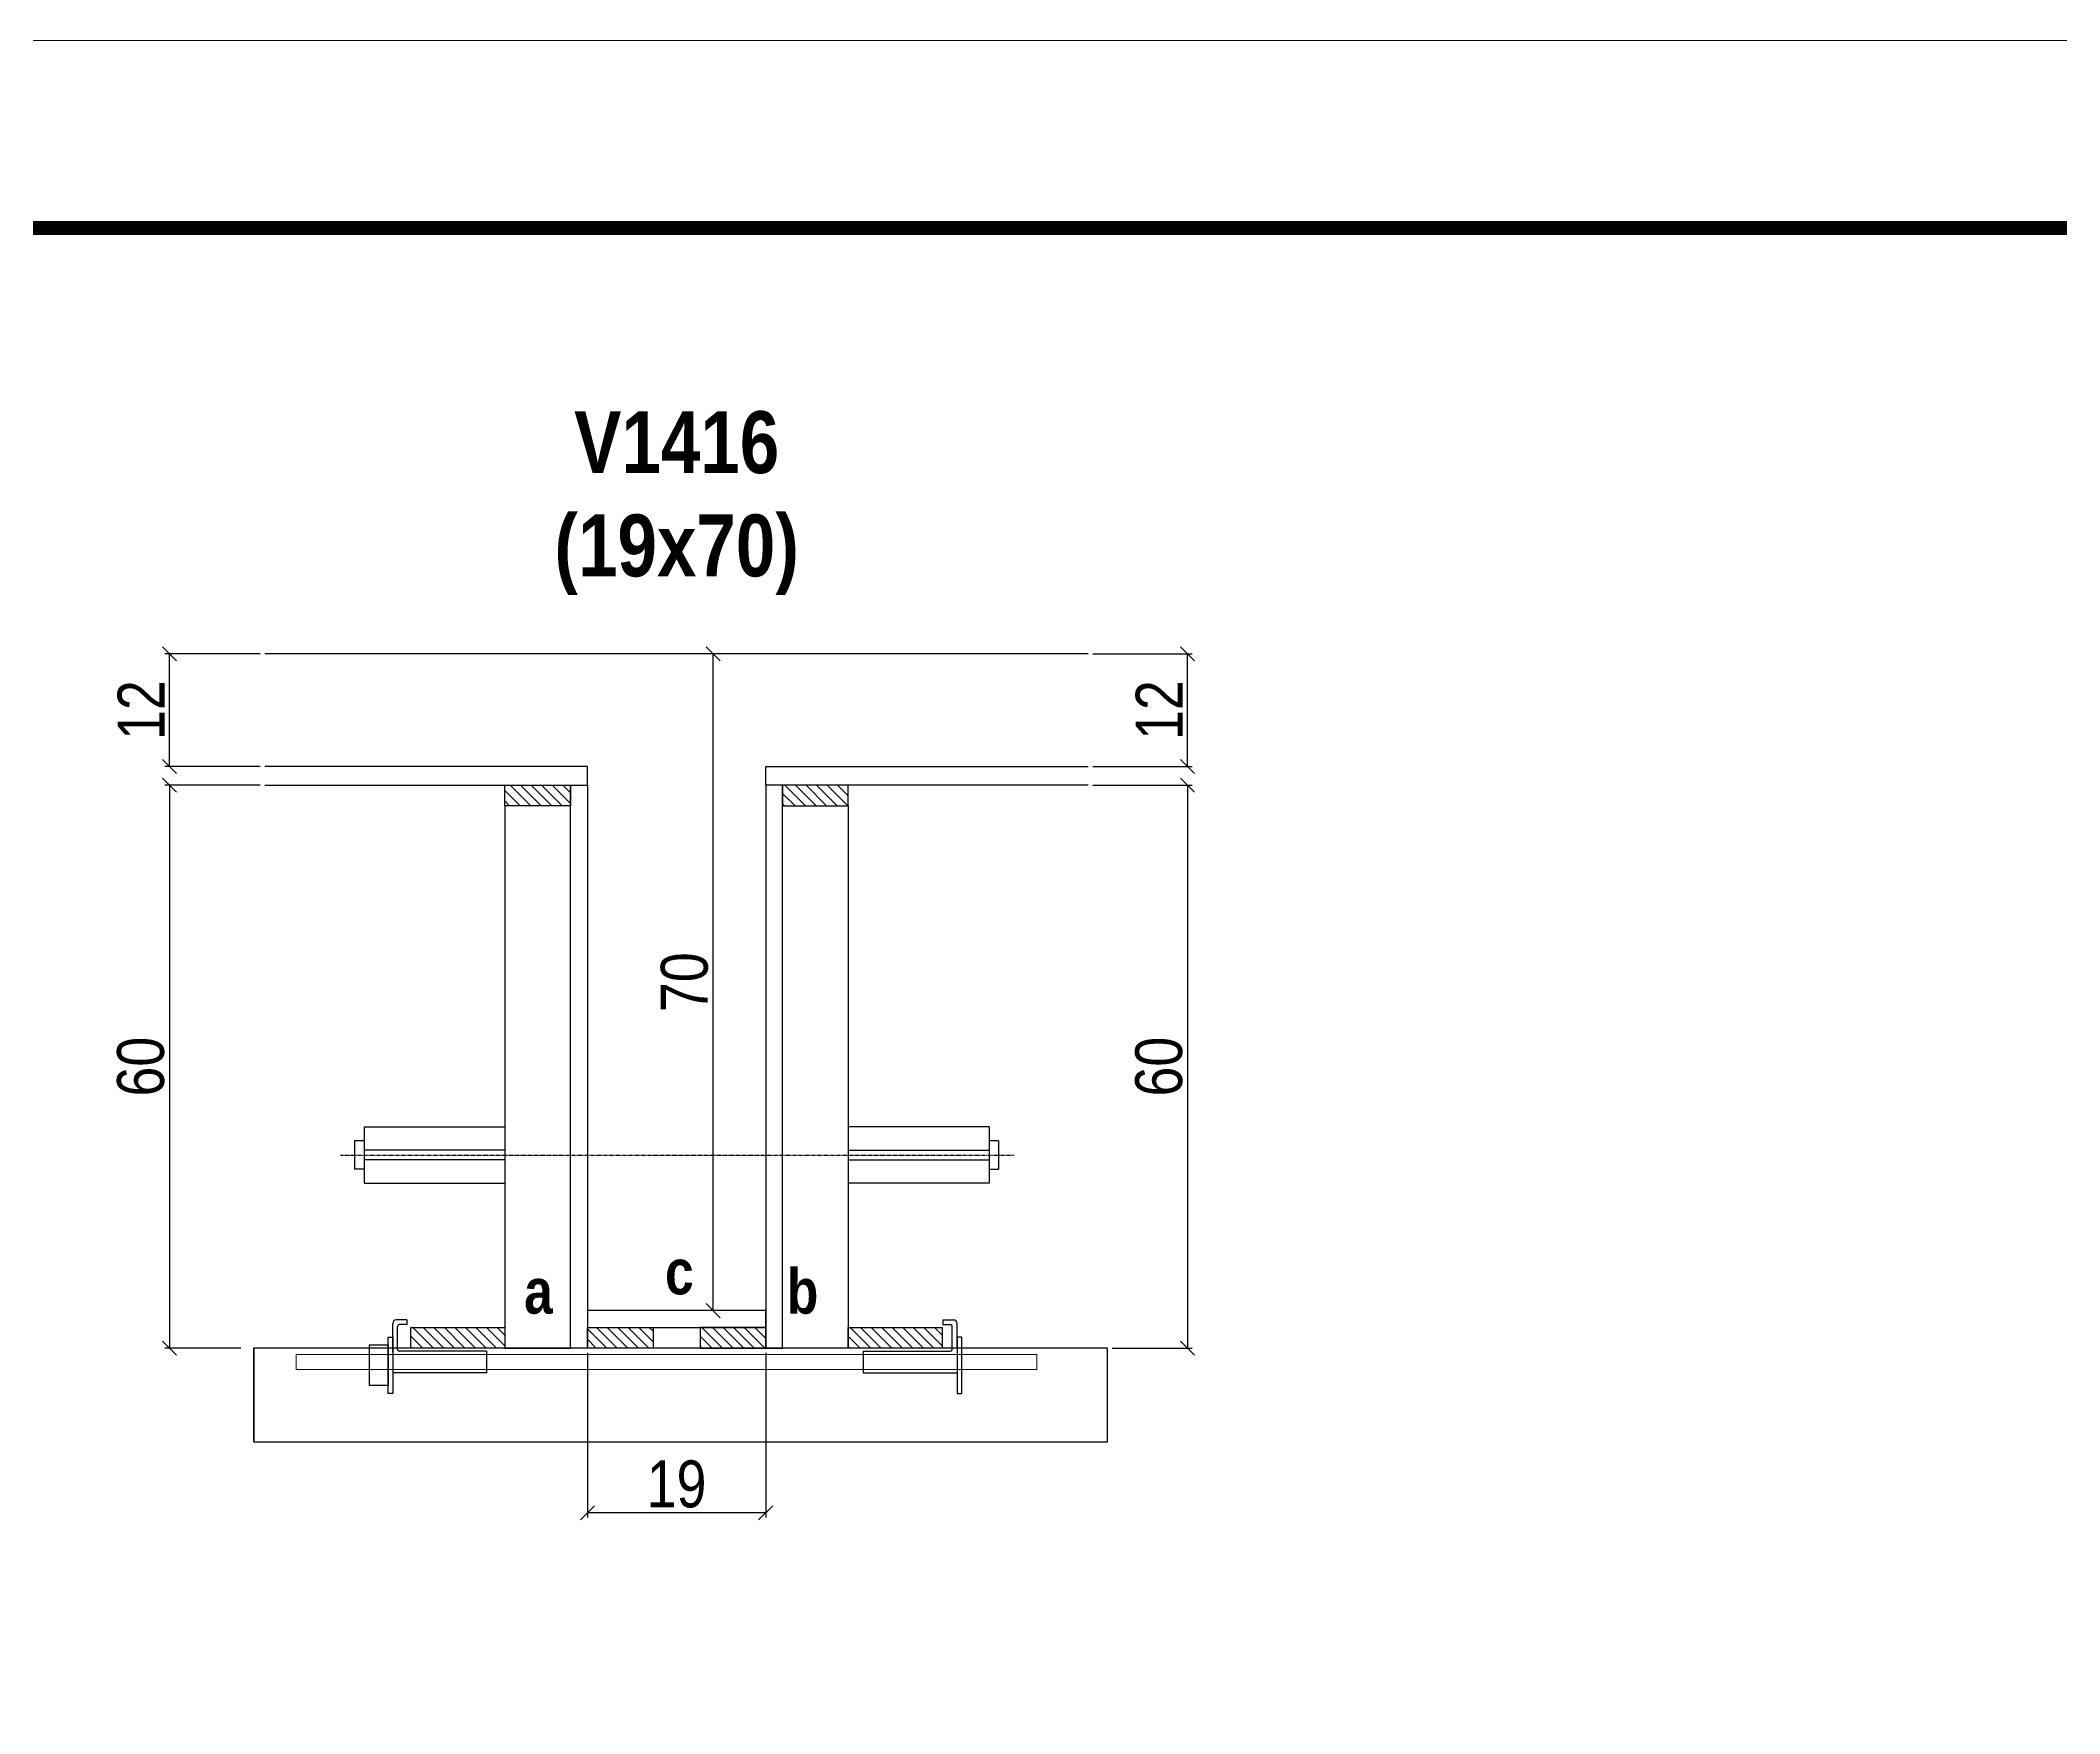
# Model space of a CAD drawing. Extents: x 3309 to 9563, y -2522 to 14608.
# Drawn here: x 3933.8 to 4364.1, y 8508.3 to 8865 of the extents above; entities that cross this region are included whole.
import ezdxf

# ---------------------------------------------------------------- set-up
doc = ezdxf.new("R2010")
doc.units = 0
doc.linetypes.add('DASHED', pattern=[0.75, 0.5, -0.25])
doc.linetypes.add('HIDDEN', pattern=[0.375, 0.25, -0.125])
for name, color, linetype in [('barrote', 251, 'Continuous'), ('COTA', 241, 'Continuous'), ('detalhes', 4, 'Continuous'), ('NOMENCLATURA', 7, 'Continuous'), ('Painéis', 200, 'Continuous'), ('presilha', 1, 'Continuous'), ('SARR_2.2x10', 60, 'Continuous'), ('SARR_2.2x7', 40, 'Continuous'), ('SARR_3.5x7', 81, 'Continuous'), ('TENSOR', 3, 'Continuous')]:
    doc.layers.add(name, color=color, linetype=linetype)
for name, color, linetype, lineweight in [('CONCRETO', 251, 'Continuous', 25), ('Folhas', 255, 'Continuous', 9), ('SARRAFO DE PRESSAO', 251, 'DASHED', 9), ('SCO-___-LAJ', 2, 'Continuous', 0)]:
    doc.layers.add(name, color=color, linetype=linetype, lineweight=lineweight)
doc.styles.add('COTA TECNICA 2X', font='techl___.ttf', dxfattribs={"height": 10})
doc.styles.add('TECNICA', font='techb___.ttf', dxfattribs={"height": 10})
doc.dimstyles.new('SECAO', dxfattribs={"dimscale": 0.333333, "dimtxt": 5, "dimasz": 9, "dimexe": 3, "dimexo": 3, "dimgap": 3, "dimtad": 1, "dimdec": 1, "dimlfac": 0.5, "dimzin": 12, "dimdsep": 46, "dimtxsty": 'COTA TECNICA 2X', "dimblk1": 'OBLIQUE', "dimblk2": 'OBLIQUE', "dimsah": 1, "dimcen": 0.9, "dimclrd": 4, "dimclre": 4, "dimclrt": 240, "dimadec": 1, "dimazin": 3, "dimtfac": 1, "dimtdec": 1, "dimtmove": 0, "dimatfit": 3, "dimfxl": 1, "dimtolj": 1, "dimtzin": 12, "dimarcsym": 0})
pattern_1 = [(135, (37285.8747, -114925.928), (-1.122532015, -1.122532015), [])]

# ---------------------------------------------------------------- blocks, each defined once
blk = doc.blocks.new('9999999999')
at = {"layer": 'Folhas'}
blk.add_lwpolyline([(98138.98, 34190.21), (99623.98, 34190.21), (99623.98, 35240.21), (98138.98, 35240.21)], close=True, dxfattribs=at)
at = {"layer": 'Folhas', "color": 30, "const_width": 3}
blk.add_lwpolyline([(98213.98, 34230.21), (99583.98, 34230.21), (99583.98, 35200.21), (98213.98, 35200.21)], close=True, dxfattribs=at)
blk = doc.blocks.new('_Oblique')
at = {"color": 0, "linetype": 'ByBlock', "lineweight": -2}
blk.add_line((-0.5, -0.5), (0.5, 0.5), dxfattribs=at)
blk = doc.blocks.new('*D2116')
at = {"layer": 'COTA', "color": 4, "lineweight": -2, "transparency": 16777216}
for p, q in [((4050.34, 8585.24), (4050.34, 8550.15)), ((4088.34, 8585.24), (4088.34, 8550.15)), ((4088.34, 8551.15), (4050.34, 8551.15))]:
    blk.add_line(p, q, dxfattribs=at)
at = {"layer": 'Defpoints', "color": 0, "transparency": 16777216}
for p in [(4050.34, 8586.24), (4088.34, 8586.24), (4050.34, 8551.15)]:
    blk.add_point(p, dxfattribs=at)
at = {"layer": 'COTA', "color": 4, "lineweight": -2, "transparency": 16777216, "xscale": 3, "yscale": 3, "zscale": 3, "rotation": 180}
blk.add_blockref('_Oblique', (4050.34, 8551.15), dxfattribs=at)
at = {"layer": 'COTA', "color": 4, "lineweight": -2, "transparency": 16777216, "xscale": 3, "yscale": 3, "zscale": 3}
blk.add_blockref('_Oblique', (4088.34, 8551.15), dxfattribs=at)
at = {"layer": 'COTA', "color": 240, "transparency": 16777216, "insert": (4069.34, 8557.24), "char_height": 10, "attachment_point": 5, "style": 'COTA TECNICA 2X'}
blk.add_mtext('\\A1;19', dxfattribs=at)
blk = doc.blocks.new('PRESILHA METÁLICA 1')
at = {"layer": 'presilha'}
for p, q in [((7.5, 10.64), (7.5, 19.86)), ((12, 21), (8.64, 21)), ((12, 19.5), (9.57, 19.5)), ((12, 21), (12, 19.5)), ((0, 13), (6, 13)), ((0, 13), (0, 0)), ((6, 15.5), (7.5, 15.5)), ((6, -2.5), (6, 15.5)), ((6, 13), (6, 0)), ((7.5, 15.5), (7.5, -2.5)), ((9, 11.57), (9, 18.93)), ((37.5, 11), (9.57, 11)), ((37.5, 11), (37.5, 4.1)), ((6, 0), (0, 0)), ((37.5, 4.1), (7.5, 4.1)), ((7.5, -2.5), (6, -2.5))]:
    blk.add_line(p, q, dxfattribs=at)
for centre, radius, start, end in [((8.64, 19.86), 1.14, 90, 180), ((9.57, 18.93), 0.57, 90, 180), ((9.57, 11.57), 0.57, 180, 270)]:
    blk.add_arc(centre, radius, start, end, dxfattribs=at)
blk = doc.blocks.new('PRESILHA METÁLICA 2')
at = {"layer": 'presilha'}
for p, q in [((-5.25, 23.5), (-5.25, 22)), ((-5.25, 23.5), (-1.89, 23.5)), ((-5.25, 22), (-2.82, 22)), ((-2.25, 14.07), (-2.25, 21.43)), ((-0.75, 14.64), (-0.75, 22.36)), ((-30.75, 13.5), (-30.75, 6.6)), ((-30.75, 13.5), (-2.82, 13.5)), ((0.75, 18), (-0.75, 18)), ((-0.75, 18), (-0.75, 0)), ((0.75, 0), (0.75, 18)), ((-30.75, 6.6), (-0.75, 6.6)), ((-0.75, 0), (0.75, 0))]:
    blk.add_line(p, q, dxfattribs=at)
for centre, radius, start, end in [((-2.82, 21.43), 0.57, 0, 90), ((-1.89, 22.36), 1.14, 0, 90), ((-2.82, 14.07), 0.57, 270, 0)]:
    blk.add_arc(centre, radius, start, end, dxfattribs=at)
blk = doc.blocks.new('*D2117')
at = {"layer": 'COTA', "color": 4, "lineweight": -2, "transparency": 16777216}
for p, q in [((3980.64, 8706.24), (3960.29, 8706.24)), ((3961.29, 8706.24), (3961.29, 8586.24)), ((3976.52, 8586.24), (3960.29, 8586.24))]:
    blk.add_line(p, q, dxfattribs=at)
at = {"layer": 'Defpoints', "color": 0, "transparency": 16777216}
for p in [(3981.64, 8706.24), (3961.29, 8586.24), (3977.52, 8586.24)]:
    blk.add_point(p, dxfattribs=at)
at = {"layer": 'COTA', "color": 4, "lineweight": -2, "transparency": 16777216, "xscale": 3, "yscale": 3, "zscale": 3}
for p, rotation in [((3961.29, 8706.24), 90), ((3961.29, 8586.24), 270)]:
    blk.add_blockref('_Oblique', p, dxfattribs=dict(at, rotation=rotation))
at = {"layer": 'COTA', "color": 240, "transparency": 16777216, "insert": (3955.19, 8646.24), "char_height": 10, "attachment_point": 5, "rotation": 90, "style": 'COTA TECNICA 2X'}
blk.add_mtext('\\A1;60', dxfattribs=at)
blk = doc.blocks.new('*D2118')
at = {"layer": 'COTA', "color": 4, "lineweight": -2, "transparency": 16777216}
for p, q in [((4158.03, 8706.24), (4179.25, 8706.24)), ((4178.25, 8706.24), (4178.25, 8586.24)), ((4162.15, 8586.24), (4179.25, 8586.24))]:
    blk.add_line(p, q, dxfattribs=at)
at = {"layer": 'Defpoints', "color": 0, "transparency": 16777216}
for p in [(4157.03, 8706.24), (4161.15, 8586.24), (4178.25, 8586.24)]:
    blk.add_point(p, dxfattribs=at)
at = {"layer": 'COTA', "color": 4, "lineweight": -2, "transparency": 16777216, "xscale": 3, "yscale": 3, "zscale": 3}
for p, rotation in [((4178.25, 8706.24), 90), ((4178.25, 8586.24), 270)]:
    blk.add_blockref('_Oblique', p, dxfattribs=dict(at, rotation=rotation))
at = {"layer": 'COTA', "color": 240, "transparency": 16777216, "insert": (4172.15, 8646.24), "char_height": 10, "attachment_point": 5, "rotation": 90, "style": 'COTA TECNICA 2X'}
blk.add_mtext('\\A1;60', dxfattribs=at)
blk = doc.blocks.new('*D2119')
at = {"layer": 'COTA', "color": 4, "lineweight": -2, "transparency": 16777216}
for p, q in [((4087.34, 8734.24), (4076.16, 8734.24)), ((4077.16, 8594.24), (4077.16, 8734.24)), ((4087.34, 8594.24), (4076.16, 8594.24))]:
    blk.add_line(p, q, dxfattribs=at)
at = {"layer": 'Defpoints', "color": 0, "transparency": 16777216}
for p in [(4077.16, 8734.24), (4088.34, 8734.24), (4088.34, 8594.24)]:
    blk.add_point(p, dxfattribs=at)
at = {"layer": 'COTA', "color": 4, "lineweight": -2, "transparency": 16777216, "xscale": 3, "yscale": 3, "zscale": 3}
for p, rotation in [((4077.16, 8734.24), 90), ((4077.16, 8594.24), 270)]:
    blk.add_blockref('_Oblique', p, dxfattribs=dict(at, rotation=rotation))
at = {"layer": 'COTA', "color": 240, "transparency": 16777216, "insert": (4071.06, 8664.24), "char_height": 10, "attachment_point": 5, "rotation": 90, "style": 'COTA TECNICA 2X'}
blk.add_mtext('\\A1;70', dxfattribs=at)
blk = doc.blocks.new('*D2120')
at = {"layer": 'COTA', "color": 4, "lineweight": -2, "transparency": 16777216}
for p, q in [((4158.03, 8734.24), (4179.25, 8734.24)), ((4178.25, 8710.24), (4178.25, 8734.24)), ((4158.03, 8710.24), (4179.25, 8710.24))]:
    blk.add_line(p, q, dxfattribs=at)
at = {"layer": 'Defpoints', "color": 0, "transparency": 16777216}
for p in [(4157.03, 8734.24), (4178.25, 8734.24), (4157.03, 8710.24)]:
    blk.add_point(p, dxfattribs=at)
at = {"layer": 'COTA', "color": 4, "lineweight": -2, "transparency": 16777216, "xscale": 3, "yscale": 3, "zscale": 3}
for p, rotation in [((4178.25, 8734.24), 90), ((4178.25, 8710.24), 270)]:
    blk.add_blockref('_Oblique', p, dxfattribs=dict(at, rotation=rotation))
at = {"layer": 'COTA', "color": 240, "transparency": 16777216, "insert": (4172.2, 8722.24), "char_height": 10, "attachment_point": 5, "rotation": 90, "style": 'COTA TECNICA 2X'}
blk.add_mtext('\\A1;12', dxfattribs=at)
blk = doc.blocks.new('*D2121')
at = {"layer": 'COTA', "color": 4, "lineweight": -2, "transparency": 16777216}
for p, q in [((3980.64, 8734.24), (3960.29, 8734.24)), ((3961.29, 8710.24), (3961.29, 8734.24)), ((3980.64, 8710.24), (3960.29, 8710.24))]:
    blk.add_line(p, q, dxfattribs=at)
at = {"layer": 'Defpoints', "color": 0, "transparency": 16777216}
for p in [(3961.29, 8734.24), (3981.64, 8734.24), (3981.64, 8710.24)]:
    blk.add_point(p, dxfattribs=at)
at = {"layer": 'COTA', "color": 4, "lineweight": -2, "transparency": 16777216, "xscale": 3, "yscale": 3, "zscale": 3}
for p, rotation in [((3961.29, 8734.24), 90), ((3961.29, 8710.24), 270)]:
    blk.add_blockref('_Oblique', p, dxfattribs=dict(at, rotation=rotation))
at = {"layer": 'COTA', "color": 240, "transparency": 16777216, "insert": (3955.23, 8722.24), "char_height": 10, "attachment_point": 5, "rotation": 90, "style": 'COTA TECNICA 2X'}
blk.add_mtext('\\A1;12', dxfattribs=at)

msp = doc.modelspace()

# ---------------------------------------------------------------- hatches: boundary and pattern name
at = {"layer": 'SARR_2.2x10'}
h = msp.add_hatch(dxfattribs=at)
h.set_pattern_fill('ANSI31', color=256, scale=0.5, angle=90)
h.set_pattern_definition([(135, (37206.2747, -114925.928), (-1.122532015, -1.122532015), [])])
h.paths.add_polyline_path([(4012.74, 8590.64), (4012.74, 8586.24), (4032.74, 8586.24), (4032.74, 8590.64)])
h = msp.add_hatch(dxfattribs=at)
h.set_pattern_fill('ANSI31', color=256, scale=0.5, angle=90)
h.set_pattern_definition([(135, (37299.4747, -114925.928), (-1.122532015, -1.122532015), [])])
h.paths.add_polyline_path([(4105.94, 8590.64), (4105.94, 8586.24), (4125.94, 8586.24), (4125.94, 8590.64)])
at = {"layer": 'SARR_2.2x7'}
h = msp.add_hatch(dxfattribs=at)
h.set_pattern_fill('ANSI31', color=256, scale=0.5, angle=90)
h.set_pattern_definition([(135, (37220.2747, -114810.328), (-1.122532015, -1.122532015), [])])
h.paths.add_polyline_path([(4046.74, 8706.24), (4046.74, 8701.84), (4032.74, 8701.84), (4032.74, 8706.24)])
h = msp.add_hatch(dxfattribs=at)
h.set_pattern_fill('ANSI31', color=256, scale=0.5, angle=90)
h.set_pattern_definition([(135, (37200.2747, -114810.328), (-1.122532015, -1.122532015), [])])
h.paths.add_polyline_path([(4091.94, 8706.24), (4091.94, 8701.84), (4105.94, 8701.84), (4105.94, 8706.24)])
h = msp.add_hatch(dxfattribs=at)
h.set_pattern_fill('ANSI31', color=256, scale=0.5, angle=90)
h.set_pattern_definition(pattern_1)
h.paths.add_polyline_path([(4064.34, 8586.24), (4064.34, 8590.64), (4050.34, 8590.64), (4050.34, 8586.24)])
h = msp.add_hatch(dxfattribs=at)
h.set_pattern_fill('ANSI31', color=256, scale=0.5, angle=90)
h.set_pattern_definition(pattern_1)
h.paths.add_polyline_path([(4074.34, 8590.64), (4074.34, 8586.24), (4088.34, 8586.24), (4088.34, 8590.64)])

# ---------------------------------------------------------------- linework, layer by layer
at = {"ltscale": 3}
for p, q in [((4002.74, 8633.41), (4002.74, 8621.41)), ((4002.74, 8633.41), (4032.74, 8633.41)), ((4135.94, 8633.41), (4105.94, 8633.41)), ((4135.94, 8633.41), (4135.94, 8621.41)), ((4000.74, 8630.41), (4000.74, 8624.41)), ((4002.74, 8630.41), (4000.74, 8630.41)), ((4032.74, 8628.41), (4002.74, 8628.41)), ((4105.94, 8628.41), (4135.94, 8628.41)), ((4137.94, 8630.41), (4135.94, 8630.41)), ((4137.94, 8630.41), (4137.94, 8624.41)), ((4002.74, 8624.41), (4000.74, 8624.41)), ((4032.74, 8626.41), (4002.74, 8626.41)), ((4105.94, 8626.41), (4135.94, 8626.41)), ((4135.94, 8624.41), (4137.94, 8624.41)), ((4002.74, 8621.41), (4032.74, 8621.41)), ((4135.94, 8621.41), (4105.94, 8621.41))]:
    msp.add_line(p, q, dxfattribs=at)
at = {"layer": 'barrote'}
msp.add_lwpolyline([(3979.28, 8566.24), (4161.2, 8566.24), (4161.2, 8586.24), (3979.28, 8586.24)], close=True, dxfattribs=at)
at = {"layer": 'CONCRETO', "linetype": 'Continuous'}
msp.add_line((4157.03, 8734.24), (3981.64, 8734.24), dxfattribs=at)
at = {"layer": 'detalhes', "color": 250}
msp.add_line((3979.28, 8566.24), (3979.28, 8586.24), dxfattribs=at)
at = {"layer": 'Painéis', "linetype": 'Continuous', "elevation": 0}
for points in [[(3981.64, 8706.24), (4050.34, 8706.24), (4050.34, 8710.24), (3981.64, 8710.24)], [(4157.03, 8706.24), (4088.34, 8706.24), (4088.34, 8710.24), (4157.03, 8710.24)]]:
    msp.add_lwpolyline(points, dxfattribs=at)
at = {"layer": 'Painéis', "linetype": 'Continuous'}
for points in [[(4046.74, 8586.24), (4046.74, 8706.24), (4050.34, 8706.24), (4050.34, 8586.24)], [(4091.94, 8586.24), (4091.94, 8706.24), (4088.34, 8706.24), (4088.34, 8586.24)], [(4088.34, 8594.24), (4050.34, 8594.24), (4050.34, 8590.64), (4088.34, 8590.64)]]:
    msp.add_lwpolyline(points, close=True, dxfattribs=at)
at = {"layer": 'SARR_2.2x10'}
for points in [[(4012.74, 8590.64), (4032.74, 8590.64), (4032.74, 8586.24), (4012.74, 8586.24)], [(4105.94, 8590.64), (4125.94, 8590.64), (4125.94, 8586.24), (4105.94, 8586.24)]]:
    msp.add_lwpolyline(points, close=True, dxfattribs=at)
at = {"layer": 'SARR_2.2x7', "elevation": 0}
for points in [[(4032.74, 8706.24), (4046.74, 8706.24), (4046.74, 8701.84), (4032.74, 8701.84)], [(4105.94, 8706.24), (4091.94, 8706.24), (4091.94, 8701.84), (4105.94, 8701.84)]]:
    msp.add_lwpolyline(points, close=True, dxfattribs=at)
at = {"layer": 'SARR_2.2x7'}
for points in [[(4050.34, 8590.64), (4064.34, 8590.64), (4064.34, 8586.24), (4050.34, 8586.24)], [(4088.34, 8590.64), (4074.34, 8590.64), (4074.34, 8586.24), (4088.34, 8586.24)]]:
    msp.add_lwpolyline(points, close=True, dxfattribs=at)
at = {"layer": 'SARR_3.5x7'}
for points in [[(4046.74, 8701.84), (4032.74, 8701.84), (4032.74, 8586.24), (4046.74, 8586.24)], [(4091.94, 8701.84), (4105.94, 8701.84), (4105.94, 8586.24), (4091.94, 8586.24)]]:
    msp.add_lwpolyline(points, close=True, dxfattribs=at)
at = {"layer": 'SCO-___-LAJ', "color": 1}
msp.add_lwpolyline([(3988.28, 8584.91), (4146.12, 8584.91), (4146.12, 8581.71), (3988.28, 8581.71)], close=True, dxfattribs=at)
at = {"layer": 'TENSOR', "linetype": 'HIDDEN', "ltscale": 0.5}
msp.add_line((3997.74, 8627.41), (4141.24, 8627.41), dxfattribs=at)

# ---------------------------------------------------------------- block references
at = {"layer": 'presilha', "xscale": 0.6666666666666666, "yscale": 0.6666666666666666, "zscale": 0.6666666666666666}
for name, p in [('PRESILHA METÁLICA 1', (4003.87, 8578.27)), ('PRESILHA METÁLICA 2', (4129.61, 8576.61))]:
    msp.add_blockref(name, p, dxfattribs=at)
at = {"layer": 'SARRAFO DE PRESSAO', "color": 6, "linetype": 'ByBlock'}
msp.add_blockref('9999999999', (-94829.61, -26375.22), dxfattribs=at)

# ---------------------------------------------------------------- texts
at = {"layer": 'detalhes', "style": 'TECNICA'}
for s, p in [('c', (4066.88, 8597.71)), ('b', (4092.84, 8593.59)), ('a', (4036.86, 8593.6))]:
    msp.add_text(s, height=9.6, dxfattribs=at).set_placement(p)
at = {"layer": 'NOMENCLATURA', "insert": (4069.37, 8785.94), "char_height": 13.2, "attachment_point": 2, "style": 'TECNICA'}
msp.add_mtext_dynamic_manual_height_columns('V1416\\P(19x70)', width=300.2766, gutter_width=1, heights=[0], dxfattribs=at)

# ---------------------------------------------------------------- dimensions: what is measured, and where the dimension line sits
at = {"layer": 'COTA'}
for base, p1, p2, picture, middle in [((3961.29, 8734.24), (3981.64, 8710.24), (3981.64, 8734.24), '*D2121', (3955.23, 8722.24)), ((4178.25, 8734.24), (4157.03, 8710.24), (4157.03, 8734.24), '*D2120', (4172.2, 8722.24)), ((3961.29, 8586.24, 0), (3981.64, 8706.24), (3977.52, 8586.24, 0), '*D2117', (3955.19, 8646.24, 0)), ((4178.25, 8586.24, 0), (4157.03, 8706.24), (4161.15, 8586.24, 0), '*D2118', (4172.15, 8646.24, 0))]:
    dim = msp.add_linear_dim(base=base, p1=p1, p2=p2, angle=90, dimstyle='SECAO', dxfattribs=at)
    dim.commit()
    dim.dimension.update_dxf_attribs({"geometry": picture, "text_midpoint": middle})
for base, p1, p2, angle, picture, middle in [((4077.16, 8734.24), (4088.34, 8594.24), (4088.34, 8734.24), 90, '*D2119', (4077.16, 8664.24)), ((4050.34, 8551.15), (4088.34, 8586.24), (4050.34, 8586.24), 180, '*D2116', (4069.34, 8551.15))]:
    dim = msp.add_linear_dim(base=base, p1=p1, p2=p2, angle=angle, dimstyle='SECAO', dxfattribs=at)
    dim.commit()
    dim.dimension.update_dxf_attribs({"geometry": picture, "text_midpoint": middle, "dimtype": 160})

doc.saveas('drawing.dxf')
